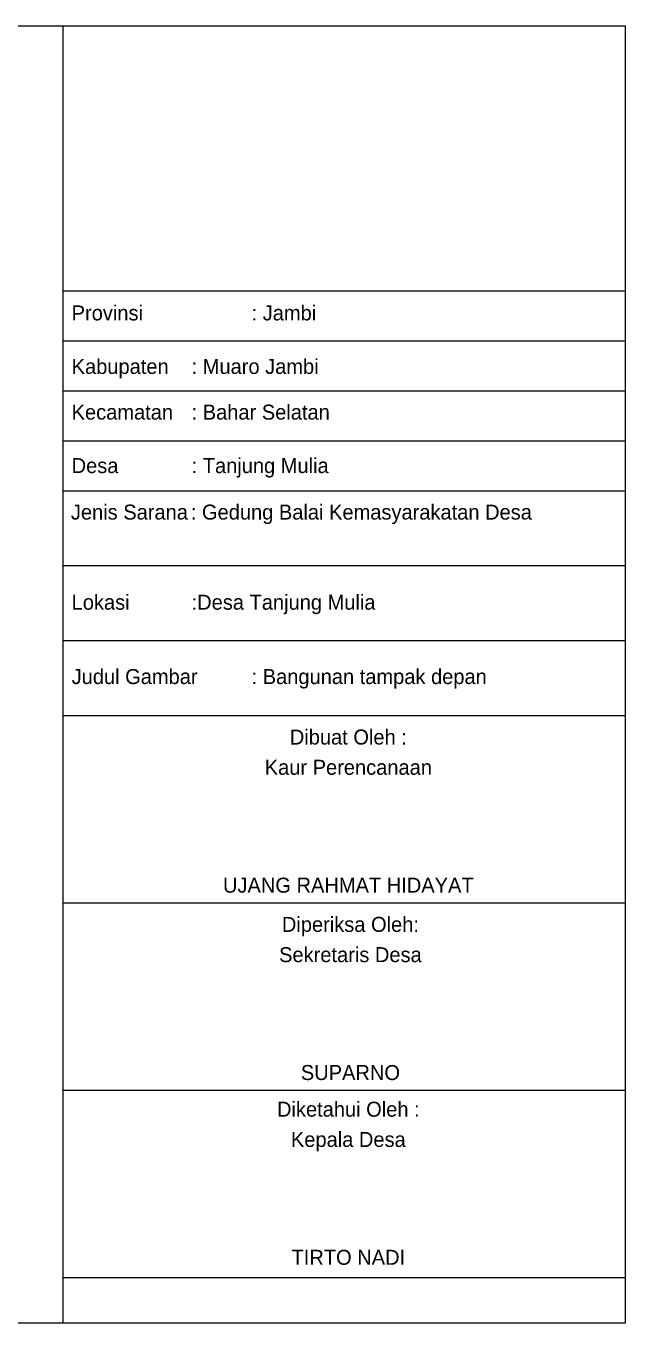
# Model space of a CAD drawing. Header units: inches. Extents: x -108 to 13185, y -10150 to 372.
# Drawn here: x 10768 to 11804, y -7412 to -5168 of the extents above; entities that cross this region are included whole.
import ezdxf

# ---------------------------------------------------------------- set-up
doc = ezdxf.new("R2010")
doc.units = ezdxf.units.IN
doc.header["$MEASUREMENT"] = 0

msp = doc.modelspace()

# ---------------------------------------------------------------- linework, layer by layer
for p, q in [((8001.7, -5168.3), (11803.8, -5168.3)), ((10832.1, -5168.3), (10832.1, -7411.9)), ((11803.8, -5168.3), (11803.8, -7411.9)), ((10832.1, -5626.6), (11803.8, -5626.6)), ((10832.1, -5713), (11803.8, -5713)), ((10832.1, -5799.4), (11803.8, -5799.4)), ((10832.1, -5885.8), (11803.8, -5885.8)), ((10832.1, -5972.2), (11803.8, -5972.2)), ((10832.1, -6101.8), (11803.8, -6101.8)), ((10832.1, -6231.4), (11803.8, -6231.4)), ((10832.1, -6361), (11803.8, -6361)), ((10832.1, -6685), (11803.8, -6685)), ((10832.1, -7009), (11803.8, -7009)), ((10832.1, -7333), (11803.8, -7333)), ((11803.8, -7411.9), (8001.7, -7411.9))]:
    msp.add_line(p, q)

# ---------------------------------------------------------------- texts
at = {"char_height": 25.92, "width": 956.655}
for s, insert, attachment_point in [('Provinsi^I^I: Jambi', (10847.2, -5651.7), 1), ('Kabupaten^I: Muaro Jambi', (10847.2, -5744.3), 1), ('Kecamatan^I: Bahar Selatan', (10847.2, -5823.3), 1), ('Desa^I^I: Tanjung Mulia', (10847.2, -5915.8), 1), ('Jenis Sarana^I: Gedung Balai Kemasyarakatan Desa', (10845.9, -5996.2), 1), ('Lokasi^I^I:Desa Tanjung Mulia', (10847.2, -6152.1), 1), ('Judul Gambar^I: Bangunan tampak depan', (10847.2, -6280.7), 1), ('Dibuat Oleh^I: ', (11325.5, -6385.3), 2), ('Kaur Perencanaan^I', (11325.5, -6437.6), 2), ('UJANG RAHMAT HIDAYAT ', (11325.5, -6641.5), 2), ('Diperiksa Oleh: ', (11329.1, -6709.3), 2), ('Sekretaris Desa ', (11329.1, -6761.7), 2), ('SUPARNO', (11329.1, -6965.6), 2), ('Diketahui Oleh^I: ', (11325.5, -7029), 2), ('Kepala Desa^I', (11325.5, -7081.3), 2), ('TIRTO NADI', (11325.5, -7285.2), 2)]:
    msp.add_mtext(s, dxfattribs=dict(at, insert=insert, attachment_point=attachment_point))

doc.saveas('drawing.dxf')
